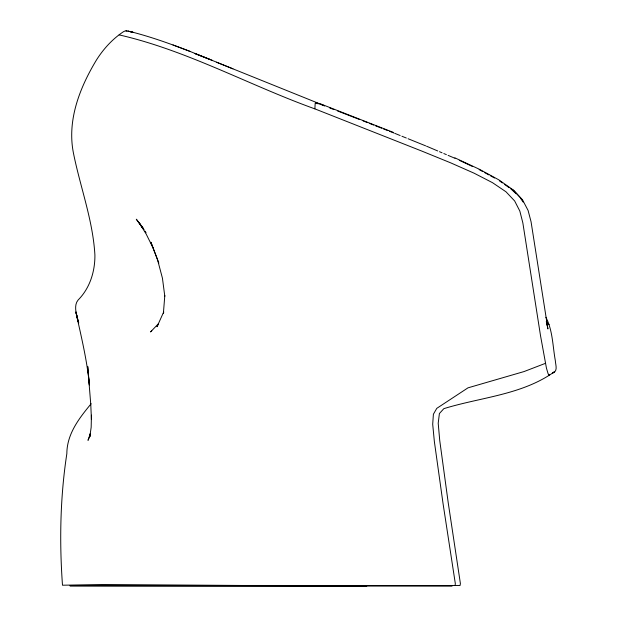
<?xml version="1.0" encoding="UTF-8"?>
<svg xmlns="http://www.w3.org/2000/svg" width="617" height="617" viewBox="0 0 617 617"><rect width="100%" height="100%" fill="white"/><g stroke="black" fill="none" stroke-linecap="round" stroke-linejoin="round"><path stroke-width="0.93" d="M549.385 375.082L548.12 373.802L546.446 368.125L540.507 335.617L522.846 222.884L519.822 211.037L514.647 200.949L505.986 191.787L492.513 182.686L474.118 173.2L450.68 162.849L422.082 151.188L314.878 108.87L315.179 103.34L321.01 104.072L393.075 132.285M455.099 585.51L455.323 583.597L443.06 503.665L434.345 441.44L432.702 424.257L433.396 414.223L436.774 408.361L467.979 387.846L524.034 371.565L545.482 363.328M89.797 436.265L88.007 440.33L90.29 433.651L89.797 436.828L91.169 427.288L91.432 415.148L91.432 419.529L90.768 404.405L87.722 366.467L89.388 384.954C87.19 360.96 81.452 337.545 76.323 314.076C75.505 309.348 74.78 303.973 78.12 300.009C89.874 288.208 95.087 271.434 94.902 255.014C92.905 220.038 80.195 186.99 73.4 152.869C66.944 120.091 79.848 87.429 96.591 59.78C103.617 48.72 112.618 38.902 123.57 31.637C126.123 29.809 129.3 31.76 132.007 32.038C151.42 37.02 170.315 43.822 189.01 51.003L232.917 68.811M91.146 403.734C79.192 418.218 66.921 433.867 66.844 453.649C60.196 497.078 59.332 541.595 62.494 585.217L102.862 584.515L241.656 585.456L460.051 585.502L460.405 583.582L448.266 503.056L439.728 440.445L438.209 423.223L439.397 413.537L443.847 408.655C480.766 397.209 521.828 394.965 554.197 371.928L552.554 373.108C558.262 371.326 555.516 364.817 555.323 360.621C552.701 346.237 552.778 330.303 545.875 317.3M151.782 330.774L150.54 331.923L158.446 323.724L157.026 326.74L163.736 311.878L163.374 313.606L164.793 295.705L164.785 296.152L162.441 278.213L157.536 259.695L150.91 242.25L158.847 263.15M452.045 586.135L69.906 585.818L366.753 586.15M119.135 34.884C187.344 50.494 249.322 85.323 314.878 108.87M125.961 30.85L126.994 31.074M549.107 324.411L547.456 323.439L546.454 321.712M172.999 44.964L190.09 51.419M315.542 102.445L318.202 103.479M321.758 104.851L324.419 105.885M329.702 107.929L334.09 109.633M337.607 110.998L359.564 119.513M209.711 59.348L194.771 53.478L212.395 60.412M363.097 120.901L367.516 122.636M369.282 123.331L373.694 125.066M375.46 125.76L381.645 128.189M383.412 128.884L387.831 130.611M389.597 131.305L394.008 133.041M216.498 62.217L324.627 105.792M394.888 133.395L400.163 135.532M401.922 136.241L406.31 138.015M408.068 138.725L425.645 145.836M426.524 146.19L437.746 150.964M439.474 151.697L442.057 152.8M443.785 153.533L446.376 154.636M448.096 155.368L455.007 158.307M454.883 157.852L479.224 169.181L498.814 179.84L513.383 190.059L522.638 200.07L528.09 210.436L531.052 221.719L547.927 328.969L546.33 321.418L547.456 326.077M459.31 160.32L472.236 166.359M479.131 169.582L482.371 171.356M484.808 172.691L488.857 174.904M490.484 175.791L494.533 178.012M548.775 374.812L549.215 375.113M499.354 180.766L502.4 182.91M504.683 184.522L509.256 187.745M510.783 188.817L516.128 193.746M513.359 190.09L522.661 200.078M521.026 199.044L523.131 202.052M141.254 225.529L142.843 227.843M142.165 226.871L136.303 219.205L142.851 228.236L138.894 222.359L146.175 234.051L153.085 247.965M143.121 228.282L144.085 229.694M141.254 225.552L142.859 227.943M144.987 231.128L146.059 232.725M78.721 323.015L77.588 319.436L78.675 322.876M77.395 318.549L76.03 312.349L78.552 322.359M75.976 311.909L77.487 318.943M132.987 32.285L128.282 31.197L132.987 32.285"/></g></svg>
